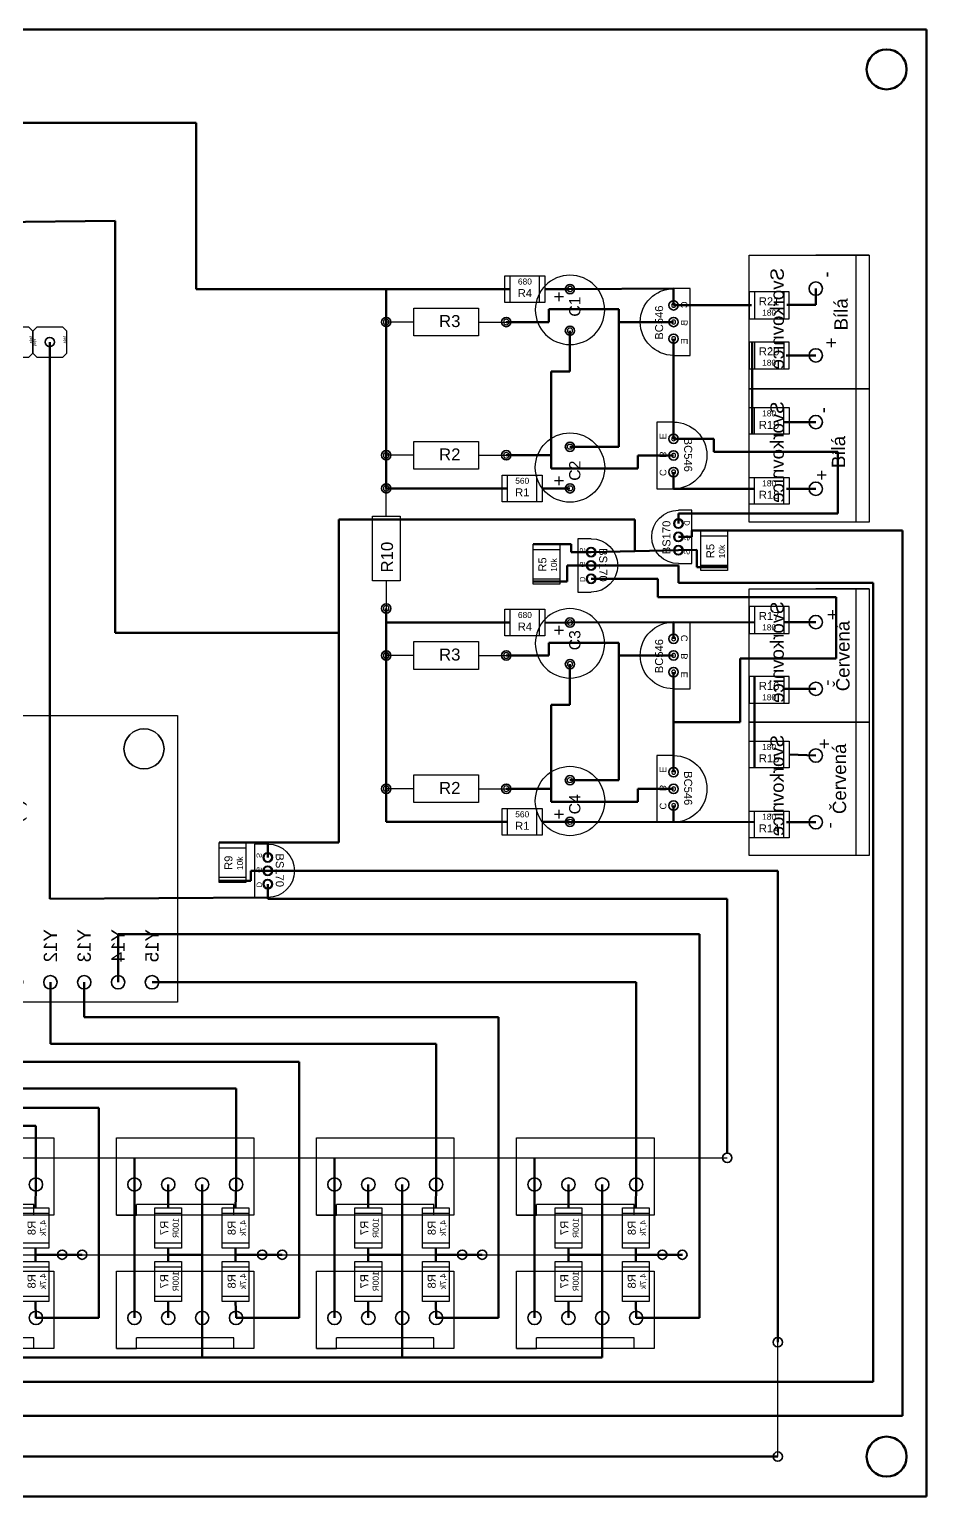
# Model space of a CAD drawing. Header units: millimetres. Extents: x -113 to 59, y -3 to 334.
# Drawn here: x -8.4 to 58.8, y 224.2 to 334.2 of the extents above; entities that cross this region are included whole.
import ezdxf
from ezdxf.enums import TextEntityAlignment as Align

# ---------------------------------------------------------------- set-up
doc = ezdxf.new("R2010")
doc.units = ezdxf.units.MM
for name, color, linetype, lineweight in [('Cesty', 90, 'Continuous', 106), ('Deska', 10, 'Continuous', 70), ('Díry', 106, 'Continuous', 35), ('Díry-šrouby', 10, 'Continuous', 70)]:
    doc.layers.add(name, color=color, linetype=linetype, lineweight=lineweight)
for name, color, linetype in [('Drátové propojky', 172, 'Continuous'), ('Díry-poznámky', 40, 'Continuous'), ('SMD součástky', 172, 'Continuous'), ('Součástky', 212, 'Continuous')]:
    doc.layers.add(name, color=color, linetype=linetype)
doc.styles.get("Standard").update_dxf_attribs({"font": 'arial.ttf'})

# ---------------------------------------------------------------- blocks, each defined once
blk = doc.blocks.new('Svorkovnice')
for p, q in [((7.5, 5), (-2.5, 5)), ((-2.5, 5), (-2.5, -4)), ((7.5, -4), (7.5, 5)), ((-2.5, -4), (-2.5, 0)), ((-2.5, -4), (-2.5, -3)), ((-2.5, -3), (7.5, -3)), ((-2.5, -4), (7.5, -4))]:
    blk.add_line(p, q)
for centre in [(0, 0), (5, 0)]:
    blk.add_circle(centre, 0.5)
at = {"insert": (-1.55, 3.4), "char_height": 1, "attachment_point": 1}
blk.add_mtext_dynamic_manual_height_columns('Svorkovnice', width=1.7485, gutter_width=12.5, heights=[0], dxfattribs=at)
blk = doc.blocks.new('Tranzistor_1')
for p, q in [((-5, -2.5), (-5, 0)), ((5, 0), (5, -2.5)), ((5, -2.5), (-5, -2.5))]:
    blk.add_line(p, q)
for centre in [(-2.5, 0), (0, 0), (2.5, 0)]:
    blk.add_circle(centre, 0.3)
blk.add_arc((0, 0), 5, 0, 180)
at = {"char_height": 1, "attachment_point": 1}
for s, insert in [('C', (-3.09, -1.09)), ('B', (-0.34, -1.09)), ('E', (2.41, -1.09))]:
    blk.add_mtext_dynamic_manual_height_columns(s, width=0.3446, gutter_width=12.5, heights=[0], dxfattribs=dict(at, insert=insert))
blk.add_attdef('TYP', (-2.51, 1.58), '', height=1.2)
blk = doc.blocks.new('*U200')
blk.add_circle((0, 0), 0.3)
blk = doc.blocks.new('*U199')
at = {"color": 0, "linetype": 'ByBlock', "lineweight": -2, "transparency": 16777216}
for p in [(0, 0), (4.8, 0)]:
    blk.add_blockref('*U200', p, dxfattribs=at)
blk = doc.blocks.new('BLOCK4')
blk.add_circle((2.4, 0), 4)
blk.add_blockref('*U199', (0, 0))
blk.add_attdef('C', (1.11, -1.2), '', height=1.3)
blk = doc.blocks.new('Rezistor SMD')
for p, q in [((2.8, 1), (-0.2, 1)), ((-0.2, 1), (-0.2, -1)), ((0.2, 1), (0.2, -1)), ((2.8, 1), (2.3, 1)), ((2.8, 1), (2.4, 1)), ((2.4, 1), (2.4, -1)), ((2.8, -1), (2.8, 1)), ((-0.2, -1), (2.8, -1))]:
    blk.add_line(p, q)
for tag, height, p in [('R', 0.6, (1.3, 0)), ('VALUE', 0.45, (1.3, -0.78))]:
    blk.add_attdef(tag, text='', height=height).set_placement(p, align=Align.CENTER)
blk = doc.blocks.new('Rezistor')
for p, q in [((3, 0), (0, 0)), ((10, 1.5), (3, 1.5)), ((3, 1.5), (3, -1.5)), ((10, -1.5), (10, 1.5)), ((10, 0), (13, 0)), ((3, -1.5), (10, -1.5))]:
    blk.add_line(p, q)
for centre in [(0, 0), (13, 0)]:
    blk.add_circle(centre, 0.3)
blk.add_attdef('R', (5.73, -0.74), '', height=1.3)
blk = doc.blocks.new('Tranzistor_1 v2')
for p, q in [((-2, -1), (-2, 0)), ((2, 0), (2, -1)), ((2, -1), (-2, -1))]:
    blk.add_line(p, q)
for centre in [(-1, 0), (0, 0), (1, 0)]:
    blk.add_circle(centre, 0.3)
blk.add_arc((0, 0), 2, 0, 180)
at = {"char_height": 0.4, "attachment_point": 1}
for s, insert in [('D', (-1.24, -0.44)), ('G', (-0.14, -0.44)), ('S', (0.96, -0.44))]:
    blk.add_mtext_dynamic_manual_height_columns(s, width=0.3446, gutter_width=12.5, heights=[0], dxfattribs=dict(at, insert=insert))
blk.add_attdef('TYP', (-1.24, 0.6), '', height=0.6)
blk = doc.blocks.new('*U205')
blk.add_circle((0, 0), 0.5)
blk = doc.blocks.new('*U206')
at = {"color": 0, "linetype": 'ByBlock', "lineweight": -2, "transparency": 16777216}
for p in [(-17.78, 0), (-15.24, 0), (-12.7, 0), (-10.16, 0), (-7.62, 0), (-5.08, 0), (-2.54, 0), (0, 0)]:
    blk.add_blockref('*U205', p, dxfattribs=at)
blk = doc.blocks.new('*U207')
blk.add_circle((0, 0), 0.5)
blk = doc.blocks.new('*U208')
at = {"color": 0, "linetype": 'ByBlock', "lineweight": -2, "transparency": 16777216}
for p in [(0, 0), (2.54, 0), (5.08, 0), (7.62, 0), (10.16, 0), (12.7, 0), (15.24, 0), (17.78, 0), (20.32, 0), (22.86, 0), (25.4, 0), (27.94, 0), (30.48, 0), (33.02, 0), (35.56, 0), (38.1, 0)]:
    blk.add_blockref('*U207', p, dxfattribs=at)
blk = doc.blocks.new('16-ch-analog-multiplexer')
for p, q in [((42, 21.5), (0, 21.5)), ((0, 21.5), (0, 0)), ((0, 21.5), (0, 20)), ((42, 0), (42, 21.5)), ((0, 0), (0, 2.5)), ((0, 0), (0, 2)), ((0, 0), (42, 0))]:
    blk.add_line(p, q)
for centre in [(2.5, 2.5), (39.5, 2.5)]:
    blk.add_circle(centre, 1.5)
for name, p in [('*U208', (2, 20)), ('*U206', (29.89, 2))]:
    blk.add_blockref(name, p)
at = {"char_height": 1, "rotation": 90}
for s, width, insert, attachment_point in [('Y0', 2.1173, (2, 18.5), 6), ('Y1', 2.1173, (4.54, 18.5), 6), ('Y2', 2.1173, (7.08, 18.5), 6), ('Y3', 2.1173, (9.62, 18.5), 6), ('Y4', 2.1173, (12.16, 18.5), 6), ('Y5', 2.1173, (14.7, 18.5), 6), ('Y6', 2.1173, (17.24, 18.5), 6), ('Y7', 2.1173, (19.78, 18.5), 6), ('Y8', 2.1173, (22.32, 18.5), 6), ('Y9', 2.1173, (24.86, 18.5), 6), ('Y10', 2.1173, (27.4, 18.5), 6), ('Y11', 2.1173, (29.94, 18.5), 6), ('Y12', 2.1173, (32.48, 18.5), 6), ('Y13', 2.1173, (35.02, 18.5), 6), ('Y14', 2.1173, (37.56, 18.5), 6), ('Y15', 2.1173, (40.1, 18.5), 6), ('SIG (Z)', 4.8487, (29.39, 3.5), 1), ('GND', 2.1173, (11.61, 3.5), 1), ('VCC', 2.1173, (14.15, 3.5), 1), ('EN', 2.1173, (16.69, 3.5), 1), ('S0', 2.1173, (19.23, 3.5), 1), ('S1', 2.1173, (21.77, 3.5), 1), ('S2', 2.1173, (24.31, 3.5), 1), ('S3', 2.1173, (26.85, 3.5), 1)]:
    blk.add_mtext_dynamic_manual_height_columns(s, width=width, gutter_width=9, heights=[0], dxfattribs=dict(at, insert=insert, attachment_point=attachment_point))
at = {"insert": (7.88, 13.96), "char_height": 1.2, "attachment_point": 1}
blk.add_mtext_dynamic_manual_height_columns('16 channel analog multiplexer', width=28.0301, gutter_width=9, heights=[0], dxfattribs=at)
blk.add_attdef('CISLO', (16.39, 9.07), '', height=1.8)
blk = doc.blocks.new('*U210')
blk.add_circle((0, 0), 0.5)
blk = doc.blocks.new('*U211')
at = {"color": 0, "linetype": 'ByBlock', "lineweight": -2, "transparency": 16777216}
for p in [(-7.62, 0), (-5.08, 0), (-2.54, 0), (0, 0)]:
    blk.add_blockref('*U210', p, dxfattribs=at)
blk = doc.blocks.new('4-pin-fan-connector')
for p, q in [((8.96, 2.3), (-1.34, 2.3)), ((-1.34, 2.3), (-1.34, -3.5)), ((-1.34, 2.3), (0.16, 2.3)), ((0.16, 2.3), (0.16, 1.5)), ((8.96, 2.3), (7.46, 2.3)), ((7.46, 2.3), (7.46, 1.5)), ((8.96, -3.5), (8.96, 2.3)), ((7.46, 1.5), (0.16, 1.5)), ((8.96, -3.5), (8.96, 0)), ((-1.34, -3.5), (8.96, -3.5))]:
    blk.add_line(p, q)
blk.add_blockref('*U211', (7.62, 0))
blk = doc.blocks.new('*U646')
at = {"layer": 'Součástky', "rotation": 180}
blk.add_blockref('4-pin-fan-connector', (3.81, -0.6), dxfattribs=at)
blk = doc.blocks.new('*U648')
at = {"layer": 'Součástky', "color": 0, "linetype": 'ByBlock', "lineweight": -2, "transparency": 16777216}
for p in [(0, 10), (15, 10), (30, 10), (45, 10), (60, 10), (75, 10), (90, 10), (105, 10), (0, 0), (15, 0), (30, 0), (45, 0), (60, 0), (75, 0), (90, 0), (105, 0)]:
    blk.add_blockref('*U646', p, dxfattribs=at)
blk = doc.blocks.new('*U649')
at = {"layer": 'SMD součástky', "rotation": 90}
for p, values in [((-1.24, -1.3), {'R': 'R7', 'VALUE': '100R'}), ((3.81, -1.3), {'R': 'R8', 'VALUE': '4,7k'})]:
    blk.add_blockref('Rezistor SMD', p, dxfattribs=at).add_auto_attribs(values)
blk = doc.blocks.new('*U650')
at = {"layer": 'Součástky', "color": 0, "linetype": 'ByBlock', "lineweight": -2, "transparency": 16777216}
for p in [(0, 0), (15, 0), (30, 0), (45, 0), (60, 0), (75, 0), (90, 0), (105, 0), (0, -4), (15, -4), (30, -4), (45, -4), (60, -4), (75, -4), (90, -4), (105, -4)]:
    blk.add_blockref('*U649', p, dxfattribs=at)
blk = doc.blocks.new('*U655')
at = {"layer": 'Cesty'}
for p, q in [((1.27, 5), (1.27, -5)), ((-1.27, 0.26), (1.27, 0.26))]:
    blk.add_line(p, q, dxfattribs=at)
blk = doc.blocks.new('*U656')
at = {"layer": 'Cesty', "color": 0, "linetype": 'ByBlock', "lineweight": -2, "transparency": 16777216}
for p in [(0, 0), (15, 0), (30, 0), (45, 0), (60, 0), (75, 0), (90, 0), (105, 0)]:
    blk.add_blockref('*U655', p, dxfattribs=at)
blk = doc.blocks.new('*U657')
at = {"layer": 'Cesty'}
for p, q in [((-3.81, -5), (-3.81, 5)), ((-1.27, 3.76), (-1.27, 5)), ((3.78, 3.76), (3.81, 5)), ((-1.27, -3.24), (-1.27, -5)), ((3.78, -3.24), (3.81, -5))]:
    blk.add_line(p, q, dxfattribs=at)
blk = doc.blocks.new('*U658')
at = {"layer": 'Cesty', "color": 0, "linetype": 'ByBlock', "lineweight": -2, "transparency": 16777216}
for p in [(0, 0), (15, 0), (30, 0), (45, 0), (60, 0), (75, 0), (90, 0), (105, 0)]:
    blk.add_blockref('*U657', p, dxfattribs=at)
blk = doc.blocks.new('*U659')
at = {"layer": 'Cesty'}
for p, q in [((-1.925, 0), (0.075, 0)), ((0.075, 0), (1.575, 0))]:
    blk.add_line(p, q, dxfattribs=at)
at = {"layer": 'Díry'}
for centre in [(0.075, 0), (1.575, 0)]:
    blk.add_circle(centre, 0.35, dxfattribs=at)
blk = doc.blocks.new('*U660')
at = {"layer": 'Díry', "color": 0, "linetype": 'ByBlock', "lineweight": -2, "transparency": 16777216}
for p in [(0, 0), (15, 0), (30, 0), (45, 0), (60, 0), (75, 0), (90, 0), (105, 0)]:
    blk.add_blockref('*U659', p, dxfattribs=at)
blk = doc.blocks.new('*U661')
at = {"layer": 'Drátové propojky'}
blk.add_line((-6.75, 0), (6.75, 0), dxfattribs=at)
blk = doc.blocks.new('*U662')
at = {"layer": 'Drátové propojky', "color": 0, "linetype": 'ByBlock', "lineweight": -2, "transparency": 16777216}
for p in [(0, 0), (15, 0), (30, 0), (45, 0), (60, 0), (75, 0), (90, 0)]:
    blk.add_blockref('*U661', p, dxfattribs=at)
blk = doc.blocks.new('*U663')
at = {"layer": 'Cesty'}
blk.add_line((0, -1.48), (0, 1.48), dxfattribs=at)
blk = doc.blocks.new('*U664')
at = {"layer": 'Cesty', "color": 0, "linetype": 'ByBlock', "lineweight": -2, "transparency": 16777216}
for p in [(0, 0), (15, 0), (30, 0), (45, 0), (60, 0), (75, 0), (90, 0), (105, 0)]:
    blk.add_blockref('*U663', p, dxfattribs=at)
blk = doc.blocks.new('*U651')
at = {"layer": 'Cesty'}
blk.add_line((0, 1), (0, -1), dxfattribs=at)
blk = doc.blocks.new('*U652')
at = {"layer": 'Cesty', "color": 0, "linetype": 'ByBlock', "lineweight": -2, "transparency": 16777216}
for p in [(0, 0), (15, 0), (30, 0), (45, 0), (60, 0), (75, 0), (90, 0), (105, 0)]:
    blk.add_blockref('*U651', p, dxfattribs=at)
blk = doc.blocks.new('Oboustraný kolík přímý (1pin)')
for p, q in [((-2.5, -0.3), (-2.2, 0)), ((-0.3, 0), (-2.2, 0)), ((-0.3, 0), (0, -0.3)), ((-2.5, -0.3), (-2.5, -2)), ((0, -2), (0, -0.3)), ((-2.5, -2), (-2.2, -2.3)), ((0, -2), (-0.3, -2.3)), ((-2.2, -2.3), (-0.3, -2.3))]:
    blk.add_line(p, q)
blk.add_circle((-1.25, -1.15), 0.35)
at = {"char_height": 0.2, "attachment_point": 1}
for insert, rotation in [((-2.24, -0.84), 270), ((-0.24, -1.61), 90)]:
    blk.add_mtext_dynamic_manual_height_columns('řada', width=0.3606, gutter_width=12.5, heights=[0], dxfattribs=dict(at, insert=insert, rotation=rotation))
blk = doc.blocks.new('Oboustraný kolík přímý')
at = {"layer": 'Součástky'}
blk.add_blockref('Oboustraný kolík přímý (1pin)', (0, 0), dxfattribs=at)
blk = doc.blocks.new('*U653')
at = {"layer": 'Cesty'}
blk.add_blockref('Oboustraný kolík přímý', (1.25, 1.15), dxfattribs=at)
blk = doc.blocks.new('*U654')
at = {"layer": 'Cesty', "color": 0, "linetype": 'ByBlock', "lineweight": -2, "transparency": 16777216}
for p in [(0, 0), (2.54, 0), (5.08, 0), (7.62, 0), (10.16, 0), (12.7, 0), (15.24, 0), (17.78, 0), (20.32, 0)]:
    blk.add_blockref('*U653', p, dxfattribs=at)
blk = doc.blocks.new('*U669')
at = {"layer": 'Díry'}
blk.add_circle((0, 0), 0.5, dxfattribs=at)
blk = doc.blocks.new('*U670')
at = {"layer": 'Díry', "color": 0, "linetype": 'ByBlock', "lineweight": -2, "transparency": 16777216}
for p in [(0, 0), (2.54, 0), (5.08, 0), (7.62, 0), (0, -10), (2.54, -10), (5.08, -10), (7.62, -10)]:
    blk.add_blockref('*U669', p, dxfattribs=at)
blk = doc.blocks.new('*U665')
at = {"layer": 'Díry'}
blk.add_blockref('*U670', (-3.81, 5), dxfattribs=at)
blk = doc.blocks.new('*U666')
at = {"layer": 'Díry', "color": 0, "linetype": 'ByBlock', "lineweight": -2, "transparency": 16777216}
for p in [(0, 0), (15, 0), (30, 0), (45, 0), (60, 0), (75, 0), (90, 0), (105, 0)]:
    blk.add_blockref('*U665', p, dxfattribs=at)

msp = doc.modelspace()

# ---------------------------------------------------------------- linework, layer by layer
at = {"layer": 'Cesty'}
for p, q in [((-10.67, 327.17), (4.06, 327.17)), ((4.06, 327.17), (4.06, 314.72)), ((-16.73, 319.67), (-2.01, 319.83)), ((-2.01, 319.83), (-2.01, 319.26)), ((-2.01, 319.26), (-2.01, 288.96)), ((4.06, 314.72), (18.32, 314.72)), ((27.62, 314.72), (18.32, 314.72)), ((18.32, 314.72), (18.32, 312.25)), ((32.1, 314.72), (30.22, 314.71)), ((39.87, 314.75), (32.1, 314.72)), ((39.87, 314.75), (39.87, 313.65)), ((39.87, 313.65), (39.87, 313.5)), ((35.76, 313.21), (30.51, 313.21)), ((30.51, 313.21), (30.51, 312.25)), ((35.76, 312.25), (35.76, 313.21)), ((18.32, 312.25), (18.32, 302.26)), ((30.51, 312.25), (27.32, 312.25)), ((32.1, 308.55), (32.1, 311.6)), ((39.87, 312.25), (35.76, 312.25)), ((35.76, 302.9), (35.76, 312.25)), ((-6.91, 269.01), (-6.91, 310.75)), ((39.87, 303.5), (39.87, 311)), ((30.68, 302.26), (30.68, 308.55)), ((30.68, 308.55), (32.1, 308.55)), ((32.1, 302.9), (35.76, 302.9)), ((42.88, 303.5), (39.87, 303.5)), ((42.88, 302.52), (42.88, 303.5)), ((52.19, 302.52), (42.88, 302.52)), ((52.19, 297.89), (52.19, 302.52)), ((18.32, 302.26), (18.32, 299.78)), ((30.68, 302.26), (27.32, 302.26)), ((30.68, 301.28), (30.68, 302.26)), ((39.87, 302.25), (37.18, 302.25)), ((37.18, 302.25), (37.18, 301.28)), ((37.18, 301.28), (30.68, 301.28)), ((39.87, 301), (39.87, 299.76)), ((18.32, 299.78), (27.42, 299.78)), ((32.1, 299.78), (30.02, 299.78)), ((36.96, 297.45), (14.77, 297.45)), ((14.77, 297.45), (14.77, 273.24)), ((36.96, 295.07), (36.96, 297.45)), ((40.23, 297.14), (40.23, 297.89)), ((40.23, 297.89), (52.19, 297.89)), ((40.23, 296.14), (41.23, 296.14)), ((41.23, 296.14), (41.23, 296.61)), ((41.23, 296.61), (43.92, 296.61)), ((43.92, 296.61), (57.04, 296.61)), ((57.04, 296.61), (57.04, 230.24)), ((32.18, 295.6), (29.33, 295.6)), ((32.18, 295), (32.18, 295.6)), ((33.68, 295), (32.18, 295)), ((40.23, 295.14), (33.68, 295)), ((33.68, 295), (33.68, 295)), ((40.23, 295.14), (41.6, 295.16)), ((41.6, 295.16), (41.6, 293.86)), ((33.68, 294), (31.88, 294)), ((31.88, 294), (31.88, 292.8)), ((33.68, 294), (40.23, 294)), ((40.23, 294), (40.23, 292.7)), ((41.6, 293.86), (43.92, 293.86)), ((31.88, 292.8), (29.33, 292.8)), ((33.68, 293), (38.69, 293)), ((38.69, 293), (38.69, 291.63)), ((40.23, 292.7), (54.82, 292.7)), ((54.82, 232.81), (54.82, 292.7)), ((38.69, 291.63), (52.06, 291.63)), ((52.06, 291.63), (52.06, 287.03)), ((18.32, 289.72), (18.32, 290.78)), ((27.62, 289.72), (18.32, 289.72)), ((18.32, 289.72), (18.32, 287.25)), ((32.1, 289.72), (30.22, 289.71)), ((45.93, 289.75), (32.1, 289.72)), ((39.87, 289.75), (32.1, 289.72)), ((39.87, 288.5), (39.87, 289.73)), ((-2.01, 288.96), (14.77, 288.96)), ((35.76, 288.21), (30.51, 288.21)), ((30.51, 288.21), (30.51, 287.25)), ((35.76, 287.25), (35.76, 288.21)), ((18.32, 287.25), (18.32, 277.26)), ((30.51, 287.25), (27.32, 287.25)), ((39.87, 287.25), (35.76, 287.25)), ((35.76, 277.9), (35.76, 287.25)), ((32.1, 283.55), (32.1, 286.6)), ((52.06, 287.03), (44.86, 287.03)), ((44.86, 287.03), (44.86, 282.25)), ((39.87, 278.5), (39.87, 286)), ((30.68, 277.26), (30.68, 283.55)), ((30.68, 283.55), (32.1, 283.55)), ((44.86, 282.25), (39.87, 282.25)), ((18.32, 277.26), (18.32, 274.78)), ((30.68, 277.26), (27.32, 277.26)), ((30.68, 276.28), (30.68, 277.26)), ((32.1, 277.9), (35.76, 277.9)), ((39.87, 277.25), (37.18, 277.25)), ((37.18, 277.25), (37.18, 276.28)), ((37.18, 276.28), (30.68, 276.28)), ((39.87, 276), (39.87, 274.76)), ((18.32, 274.78), (27.42, 274.78)), ((32.1, 274.78), (30.02, 274.78)), ((45.93, 274.75), (32.1, 274.78)), ((5.79, 273.24), (7.79, 273.24)), ((7.79, 273.24), (9.44, 273.24)), ((9.44, 273.24), (9.44, 272.11)), ((14.77, 273.24), (9.44, 273.24)), ((9.44, 271.11), (8.17, 271.11)), ((8.17, 271.11), (8.17, 270.35)), ((9.44, 271.11), (47.68, 271.11)), ((47.68, 271.11), (47.68, 235.77)), ((8.17, 270.35), (5.79, 270.35)), ((9.44, 269.01), (9.44, 270.11)), ((9.44, 269.11), (-6.91, 269.01)), ((43.89, 269.01), (9.44, 269.01)), ((43.89, 249.94), (43.89, 269.01)), ((-1.78, 262.75), (-1.78, 266.37)), ((-1.78, 266.37), (41.81, 266.37)), ((41.81, 266.37), (41.81, 237.59)), ((-6.86, 258.14), (-6.86, 262.75)), ((-4.32, 260.13), (-4.32, 262.75)), ((37.06, 262.75), (0.76, 262.75)), ((37.06, 247.59), (37.06, 262.75)), ((26.74, 260.13), (-4.32, 260.13)), ((26.74, 237.59), (26.74, 260.13)), ((22.06, 258.14), (-6.86, 258.14)), ((22.06, 247.59), (22.06, 258.14)), ((11.8, 256.78), (-9.4, 256.78)), ((11.8, 237.59), (11.8, 256.78)), ((7.06, 254.79), (-11.94, 254.79)), ((7.06, 247.59), (7.06, 254.79)), ((-3.22, 253.34), (-14.48, 253.34)), ((-3.22, 237.59), (-3.22, 253.34)), ((-7.94, 251.98), (-17.02, 251.98)), ((-7.94, 247.59), (-7.94, 251.98)), ((-7.97, 242.83), (-7.97, 241.83)), ((1.98, 242.83), (1.98, 241.83)), ((7.03, 242.83), (7.03, 241.83)), ((16.98, 242.83), (16.98, 241.83)), ((22.03, 242.83), (22.03, 241.83)), ((31.98, 242.83), (31.98, 241.83)), ((37.03, 242.83), (37.03, 241.83)), ((-7.94, 237.59), (-3.22, 237.59)), ((7.06, 237.59), (11.8, 237.59)), ((22.06, 237.59), (26.74, 237.59)), ((41.81, 237.59), (37.06, 237.59)), ((-70.48, 234.63), (34.52, 234.63)), ((-78.16, 232.81), (54.82, 232.81)), ((57.04, 230.24), (-80.6, 230.24)), ((-83.28, 227.19), (47.68, 227.19))]:
    msp.add_line(p, q, dxfattribs=at)
at = {"layer": 'Cesty', "lineweight": 100}
for p, q in [((50.53, 313.53), (50.53, 314.75)), ((48.35, 313.53), (50.53, 313.53)), ((39.87, 313.5), (43.42, 313.5)), ((43.42, 313.5), (45.72, 313.5)), ((45.75, 303.83), (45.75, 310.75)), ((50.53, 309.75), (48.31, 309.75)), ((50.53, 304.75), (48.16, 304.75)), ((39.87, 299.75), (45.93, 299.75)), ((50.53, 299.75), (48.34, 299.75)), ((50.53, 289.75), (48.16, 289.75)), ((45.93, 278.83), (45.93, 285.67)), ((50.53, 284.75), (48.13, 284.75)), ((50.53, 279.75), (48.53, 279.83)), ((50.53, 274.75), (48.33, 274.75))]:
    msp.add_line(p, q, dxfattribs=at)
at = {"layer": 'Deska'}
for p, q in [((58.84, 334.19), (-113.16, 334.19)), ((58.84, 224.19), (58.84, 334.19)), ((-113.16, 224.19), (58.84, 224.19))]:
    msp.add_line(p, q, dxfattribs=at)
at = {"layer": 'Drátové propojky'}
for p, q in [((-75.56, 249.59), (29.44, 249.59)), ((29.44, 249.59), (43.89, 249.59)), ((47.68, 227.19), (47.68, 235.77))]:
    msp.add_line(p, q, dxfattribs=at)
at = {"layer": 'Díry'}
for centre, radius in [((32.1, 314.72), 0.35), ((50.53, 314.75), 0.5), ((39.87, 313.5), 0.35), ((18.32, 312.25), 0.35), ((27.32, 312.25), 0.35), ((39.87, 312.25), 0.35), ((32.1, 311.6), 0.35), ((39.87, 311), 0.35), ((-6.91, 310.75), 0.35), ((50.53, 309.75), 0.5), ((50.53, 304.75), 0.5), ((39.87, 303.5), 0.35), ((18.32, 302.26), 0.35), ((27.32, 302.26), 0.35), ((32.1, 302.9), 0.35), ((39.87, 302.25), 0.35), ((39.87, 301), 0.35), ((18.32, 299.78), 0.35), ((32.1, 299.78), 0.35), ((50.53, 299.75), 0.5), ((40.23, 297.14), 0.35), ((40.23, 296.14), 0.35), ((33.68, 295), 0.35), ((40.23, 295.14), 0.35), ((33.68, 294), 0.35), ((33.68, 293), 0.35), ((18.32, 290.78), 0.35), ((32.1, 289.72), 0.35), ((50.53, 289.75), 0.5), ((39.87, 288.5), 0.35), ((18.32, 287.25), 0.35), ((27.32, 287.25), 0.35), ((39.87, 287.25), 0.35), ((32.1, 286.6), 0.35), ((39.87, 286), 0.35), ((50.53, 284.75), 0.5), ((50.53, 279.75), 0.5), ((39.87, 278.5), 0.35), ((18.32, 277.26), 0.35), ((27.32, 277.26), 0.35), ((32.1, 277.9), 0.35), ((39.87, 277.25), 0.35), ((39.87, 276), 0.35), ((32.1, 274.78), 0.35), ((50.53, 274.75), 0.5), ((9.44, 272.11), 0.35), ((9.44, 271.11), 0.35), ((9.44, 270.11), 0.35), ((-6.86, 262.75), 0.5), ((-4.32, 262.75), 0.5), ((-1.78, 262.75), 0.5), ((0.76, 262.75), 0.5), ((43.89, 249.59), 0.35), ((47.68, 235.77), 0.35), ((47.68, 235.77), 0.35), ((47.68, 227.19), 0.35)]:
    msp.add_circle(centre, radius, dxfattribs=at)
at = {"layer": 'Díry-poznámky'}
msp.add_circle((0.16, 280.25), 1.5, dxfattribs=at)
at = {"layer": 'Díry-šrouby'}
for centre in [(55.84, 331.19), (55.84, 227.19)]:
    msp.add_circle(centre, 1.5, dxfattribs=at)

# ---------------------------------------------------------------- block references
at = {"layer": 'Cesty', "xscale": -1, "rotation": 180}
for name, p in [('*U654', (-27.23, 310.75)), ('*U652', (-75.56, 248.59)), ('*U658', (-71.75, 242.59)), ('*U656', (-71.75, 242.59)), ('*U664', (-70.48, 236.11))]:
    msp.add_blockref(name, p, dxfattribs=at)
at = {"layer": 'Drátové propojky', "xscale": -1, "rotation": 180}
msp.add_blockref('*U662', (-57.72, 242.33), dxfattribs=at)
at = {"layer": 'Díry', "xscale": -1, "rotation": 180}
for name, p in [('*U666', (-71.75, 242.59)), ('*U660', (-66.05, 242.33))]:
    msp.add_blockref(name, p, dxfattribs=at)
at = {"layer": 'SMD součástky'}
ref = msp.add_blockref('Rezistor SMD', (27.42, 314.72), dxfattribs=dict(at, xscale=-1, rotation=180))
ref.add_attrib('R', 'R4', dxfattribs={"layer": '0', "height": 0.6}).set_placement((28.72, 314.12), align=Align.CENTER)
ref.add_attrib('VALUE', '680', dxfattribs={"layer": '0', "height": 0.45}).set_placement((28.72, 315.06), align=Align.CENTER)
for p, values in [((45.73, 313.5), {'R': 'R21', 'VALUE': '180'}), ((45.73, 309.75), {'R': 'R20', 'VALUE': '180'}), ((45.73, 289.91), {'R': 'R17', 'VALUE': '180'}), ((45.73, 284.67), {'R': 'R16', 'VALUE': '180'})]:
    msp.add_blockref('Rezistor SMD', p, dxfattribs=at).add_auto_attribs(values)
ref = msp.add_blockref('Rezistor SMD', (45.73, 304.83), dxfattribs=dict(at, xscale=-1, rotation=180))
ref.add_attrib('R', 'R19', dxfattribs={"layer": '0', "height": 0.6}).set_placement((47.03, 304.24), align=Align.CENTER)
ref.add_attrib('VALUE', '180', dxfattribs={"layer": '0', "height": 0.45}).set_placement((47.03, 305.17), align=Align.CENTER)
ref = msp.add_blockref('Rezistor SMD', (27.22, 299.78), dxfattribs=dict(at, xscale=-1, rotation=180))
ref.add_attrib('R', 'R1', dxfattribs={"layer": '0', "height": 0.6}).set_placement((28.52, 299.18), align=Align.CENTER)
ref.add_attrib('VALUE', '560', dxfattribs={"layer": '0', "height": 0.45}).set_placement((28.52, 300.12), align=Align.CENTER)
ref = msp.add_blockref('Rezistor SMD', (45.73, 299.59), dxfattribs=dict(at, xscale=-1, rotation=180))
ref.add_attrib('R', 'R18', dxfattribs={"layer": '0', "height": 0.6}).set_placement((47.03, 299), align=Align.CENTER)
ref.add_attrib('VALUE', '180', dxfattribs={"layer": '0', "height": 0.45}).set_placement((47.03, 299.93), align=Align.CENTER)
ref = msp.add_blockref('Rezistor SMD', (42.92, 296.41), dxfattribs=dict(at, xscale=-1, rotation=90))
ref.add_attrib('R', 'R5', dxfattribs={"layer": '0', "height": 0.6, "rotation": 90}).set_placement((42.92, 295.08), align=Align.CENTER)
ref.add_attrib('VALUE', '10k', dxfattribs={"layer": '0', "height": 0.45, "rotation": 90}).set_placement((43.71, 295.04), align=Align.CENTER)
ref = msp.add_blockref('Rezistor SMD', (30.33, 295.4), dxfattribs=dict(at, xscale=-1, rotation=90))
ref.add_attrib('R', 'R5', dxfattribs={"layer": '0', "height": 0.6, "rotation": 90}).set_placement((30.33, 294.07), align=Align.CENTER)
ref.add_attrib('VALUE', '10k', dxfattribs={"layer": '0', "height": 0.45, "rotation": 90}).set_placement((31.12, 294.03), align=Align.CENTER)
ref = msp.add_blockref('Rezistor SMD', (27.42, 289.72), dxfattribs=dict(at, xscale=-1, rotation=180))
ref.add_attrib('R', 'R4', dxfattribs={"layer": '0', "height": 0.6}).set_placement((28.72, 289.12), align=Align.CENTER)
ref.add_attrib('VALUE', '680', dxfattribs={"layer": '0', "height": 0.45}).set_placement((28.72, 290.06), align=Align.CENTER)
ref = msp.add_blockref('Rezistor SMD', (45.73, 279.83), dxfattribs=dict(at, xscale=-1, rotation=180))
ref.add_attrib('R', 'R15', dxfattribs={"layer": '0', "height": 0.6}).set_placement((47.03, 279.24), align=Align.CENTER)
ref.add_attrib('VALUE', '180', dxfattribs={"layer": '0', "height": 0.45}).set_placement((47.03, 280.17), align=Align.CENTER)
ref = msp.add_blockref('Rezistor SMD', (27.22, 274.78), dxfattribs=dict(at, xscale=-1, rotation=180))
ref.add_attrib('R', 'R1', dxfattribs={"layer": '0', "height": 0.6}).set_placement((28.52, 274.18), align=Align.CENTER)
ref.add_attrib('VALUE', '560', dxfattribs={"layer": '0', "height": 0.45}).set_placement((28.52, 275.12), align=Align.CENTER)
ref = msp.add_blockref('Rezistor SMD', (45.73, 274.59), dxfattribs=dict(at, xscale=-1, rotation=180))
ref.add_attrib('R', 'R14', dxfattribs={"layer": '0', "height": 0.6}).set_placement((47.03, 273.99), align=Align.CENTER)
ref.add_attrib('VALUE', '180', dxfattribs={"layer": '0', "height": 0.45}).set_placement((47.03, 274.93), align=Align.CENTER)
ref = msp.add_blockref('Rezistor SMD', (6.79, 273.04), dxfattribs=dict(at, xscale=-1, rotation=90))
ref.add_attrib('R', 'R9', dxfattribs={"layer": '0', "height": 0.6, "rotation": 90}).set_placement((6.79, 271.71), align=Align.CENTER)
ref.add_attrib('VALUE', '10k', dxfattribs={"layer": '0', "height": 0.45, "rotation": 90}).set_placement((7.58, 271.67), align=Align.CENTER)
at = {"layer": 'Součástky', "xscale": -1}
for name, p, rotation in [('Svorkovnice', (50.53, 314.75), 90), ('Svorkovnice', (50.53, 304.75), 90), ('Svorkovnice', (50.53, 289.75), 90), ('Svorkovnice', (50.53, 279.75), 90), ('*U650', (-71.78, 240.33), 180)]:
    msp.add_blockref(name, p, dxfattribs=dict(at, rotation=rotation))
at = {"layer": 'Součástky'}
ref = msp.add_blockref('BLOCK4', (32.1, 314.72), dxfattribs=dict(at, xscale=-0.65, yscale=0.65, zscale=0.65, rotation=90))
ref.add_attrib('C', 'C1', (32.88, 312.65), dxfattribs={"layer": '0', "height": 0.845, "rotation": 90})
ref = msp.add_blockref('Tranzistor_1', (39.87, 312.25), dxfattribs=dict(at, xscale=-0.5, yscale=0.5, zscale=0.5, rotation=90))
ref.add_attrib('TYP', 'BC546', (39.08, 310.92), dxfattribs={"layer": '0', "height": 0.6, "rotation": 90})
ref = msp.add_blockref('Rezistor', (18.32, 312.25), dxfattribs=dict(at, xscale=-0.6923076923076923, yscale=0.6923076923076923, zscale=0.6923076923076923, rotation=180))
ref.add_attrib('R', 'R3', (22.28, 311.87), dxfattribs={"layer": '0', "height": 0.9})
ref = msp.add_blockref('Tranzistor_1', (39.87, 302.25), dxfattribs=dict(at, xscale=-0.5, yscale=0.5, zscale=0.5, rotation=270))
ref.add_attrib('TYP', 'BC546', (40.66, 303.58), dxfattribs={"layer": '0', "height": 0.6, "rotation": 270})
ref = msp.add_blockref('BLOCK4', (32.1, 299.78), dxfattribs=dict(at, xscale=0.65, yscale=0.65, zscale=0.65, rotation=90.00000000000001))
ref.add_attrib('C', 'C2', (32.88, 300.35), dxfattribs={"layer": '0', "height": 0.845, "rotation": 90})
ref = msp.add_blockref('Rezistor', (18.32, 302.26), dxfattribs=dict(at, xscale=-0.6923076923076923, yscale=0.6923076923076923, zscale=0.6923076923076923, rotation=180))
ref.add_attrib('R', 'R2', (22.28, 301.87), dxfattribs={"layer": '0', "height": 0.9})
ref = msp.add_blockref('Rezistor', (18.32, 299.78), dxfattribs=dict(at, xscale=-0.6923076923076923, yscale=0.6923076923076923, zscale=0.6923076923076923, rotation=90))
ref.add_attrib('R', 'R10', (18.83, 293.47), dxfattribs={"layer": '0', "height": 0.9, "rotation": 90})
ref = msp.add_blockref('Tranzistor_1 v2', (40.23, 296.14), dxfattribs=dict(at, xscale=-1, rotation=90))
ref.add_attrib('TYP', 'BS170', (39.63, 294.84), dxfattribs={"layer": '0', "height": 0.6, "rotation": 90})
ref = msp.add_blockref('Tranzistor_1 v2', (33.68, 294), dxfattribs=dict(at, xscale=-1, rotation=270))
ref.add_attrib('TYP', 'BS170', (34.29, 295.3), dxfattribs={"layer": '0', "height": 0.6, "rotation": 270})
ref = msp.add_blockref('BLOCK4', (32.1, 289.72), dxfattribs=dict(at, xscale=-0.65, yscale=0.65, zscale=0.65, rotation=90))
ref.add_attrib('C', 'C3', (32.88, 287.64), dxfattribs={"layer": '0', "height": 0.845, "rotation": 90})
ref = msp.add_blockref('Tranzistor_1', (39.87, 287.25), dxfattribs=dict(at, xscale=-0.5, yscale=0.5, zscale=0.5, rotation=90))
ref.add_attrib('TYP', 'BC546', (39.08, 285.92), dxfattribs={"layer": '0', "height": 0.6, "rotation": 90})
ref = msp.add_blockref('Rezistor', (18.32, 287.25), dxfattribs=dict(at, xscale=-0.6923076923076923, yscale=0.6923076923076923, zscale=0.6923076923076923, rotation=180))
ref.add_attrib('R', 'R3', (22.28, 286.87), dxfattribs={"layer": '0', "height": 0.9})
ref = msp.add_blockref('16-ch-analog-multiplexer', (-39.34, 282.75), dxfattribs=dict(at, xscale=-1, rotation=180))
ref.add_attrib('CISLO', 'M2', (-22.96, 271.87), dxfattribs={"layer": '0', "height": 1.8})
ref = msp.add_blockref('Tranzistor_1', (39.87, 277.25), dxfattribs=dict(at, xscale=-0.5, yscale=0.5, zscale=0.5, rotation=270))
ref.add_attrib('TYP', 'BC546', (40.66, 278.58), dxfattribs={"layer": '0', "height": 0.6, "rotation": 270})
ref = msp.add_blockref('Rezistor', (18.32, 277.26), dxfattribs=dict(at, xscale=-0.6923076923076923, yscale=0.6923076923076923, zscale=0.6923076923076923, rotation=180))
ref.add_attrib('R', 'R2', (22.28, 276.87), dxfattribs={"layer": '0', "height": 0.9})
ref = msp.add_blockref('BLOCK4', (32.1, 274.78), dxfattribs=dict(at, xscale=0.65, yscale=0.65, zscale=0.65, rotation=90.00000000000001))
ref.add_attrib('C', 'C4', (32.88, 275.34), dxfattribs={"layer": '0', "height": 0.845, "rotation": 90})
ref = msp.add_blockref('Tranzistor_1 v2', (9.44, 271.11), dxfattribs=dict(at, xscale=-1, rotation=270))
ref.add_attrib('TYP', 'BS170', (10.04, 272.41), dxfattribs={"layer": '0', "height": 0.6, "rotation": 270})
at = {"layer": 'Součástky', "xscale": -1}
msp.add_blockref('*U648', (33.25, 238.19), dxfattribs=at)

# ---------------------------------------------------------------- texts
at = {"layer": 'Součástky', "char_height": 1, "rotation": 90}
for s, width, insert, attachment_point in [('-', 6.324, (50.79, 316.04), 3), ('+', 6.324, (30.76, 314.55), 3), ('Bílá', 4.145, (51.92, 314.03), 3), ('+', 6.324, (51.17, 311.1), 3), ('-', 6.324, (50.55, 305.87), 3), ('Bílá', 4.145, (51.73, 303.71), 3), ('+', 6.324, (30.76, 299.94), 1), ('+', 6.324, (50.46, 301.18), 3), ('+', 6.324, (51.27, 290.72), 3), ('+', 6.324, (30.76, 289.55), 3), ('+', 6.324, (30.76, 289.55), 3), ('Červená', 6.324, (52.06, 289.85), 3), ('-', 6.324, (50.83, 285.45), 3), ('+', 6.324, (50.66, 281.03), 3), ('Červená', 6.324, (51.8, 280.64), 3), ('+', 6.324, (30.76, 274.94), 1), ('+', 6.324, (30.76, 274.94), 1), ('-', 6.324, (51.03, 274.75), 3)]:
    msp.add_mtext_dynamic_manual_height_columns(s, width=width, gutter_width=12.5, heights=[0], dxfattribs=dict(at, insert=insert, attachment_point=attachment_point))

doc.saveas('drawing.dxf')
